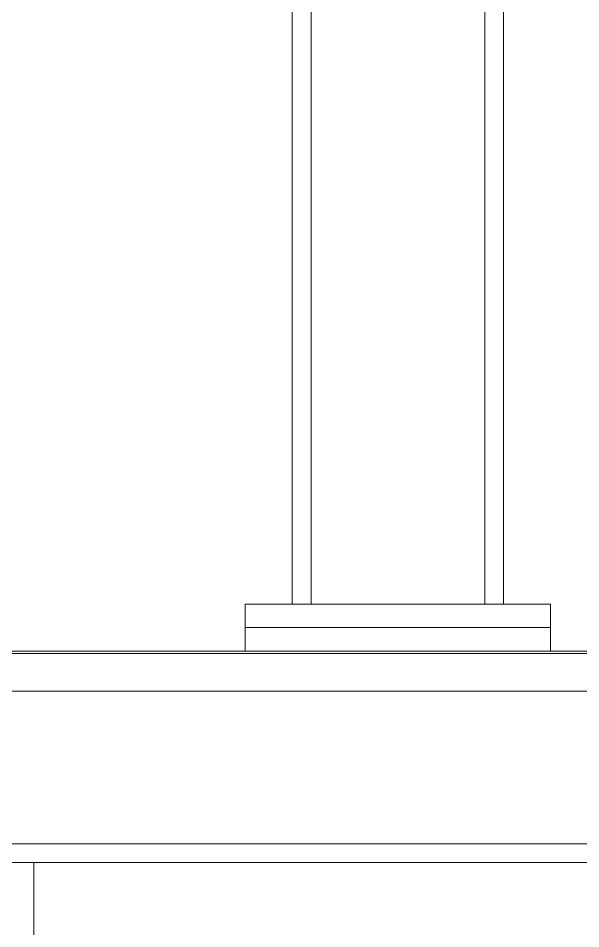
# Model space of a CAD drawing. Header units: centimetres. Extents: x 405464 to 563355, y 50011 to 66875.
# Drawn here: x 509896.9 to 509944.8, y 53513.4 to 53591 of the extents above; entities that cross this region are included whole.
import ezdxf

# ---------------------------------------------------------------- set-up
doc = ezdxf.new("R2010")
doc.units = ezdxf.units.CM
doc.layers.get('0').update_dxf_attribs({"lineweight": 9})
doc.layers.add('0-KRCN-MİMARİ-220526', color=8, linetype='Continuous', lineweight=9)
doc.layers.add('TF_Mobilya', color=142, linetype='Continuous', lineweight=9)

# ---------------------------------------------------------------- blocks, each defined once
blk = doc.blocks.new('kombine_altyapı')
at = {"color": 8, "linetype": 'Continuous', "lineweight": 15}
for p, q in [((5563.6, 1568.7), (5563.6, 1278.7)), ((5578.4, 1568.7), (5578.4, 1278.7)), ((5580, 1410.7), (5580, 1278.7)), ((5562, 1377.7), (5562, 1278.7)), ((5558, 1276.7), (5558, 1278.7)), ((5584, 1278.7), (5558, 1278.7)), ((5563.6, 1278.7), (5578.4, 1278.7)), ((5584, 1276.7), (5584, 1278.7)), ((5584, 1276.7), (5558, 1276.7)), ((5558, 1276.7), (5558, 1274.7)), ((5584, 1276.7), (5584, 1274.7)), ((5682.67, 1274.5), (5518.7, 1274.5)), ((5537.7, 1274.7), (5558, 1274.7)), ((5558, 1274.7), (5584, 1274.7)), ((5584, 1274.7), (5714, 1274.7)), ((5518.7, 1271.3), (5682.67, 1271.3)), ((5537.7, 1258.3), (5714, 1258.3)), ((5537.7, 1256.7), (5714, 1256.7)), ((5540, 1256.7), (5540, 1243.7))]:
    blk.add_line(p, q, dxfattribs=at)
blk = doc.blocks.new('A$C9e52caec')
at = {"layer": 'TF_Mobilya', "color": 8}
blk.add_blockref('kombine_altyapı', (0, 0), dxfattribs=at)

msp = doc.modelspace()

# ---------------------------------------------------------------- block references
at = {"layer": '0-KRCN-MİMARİ-220526', "rotation": 359.999999999997}
msp.add_blockref('A$C9e52caec', (504358.269, 52262.368, 73.999), dxfattribs=at)

doc.saveas('drawing.dxf')
